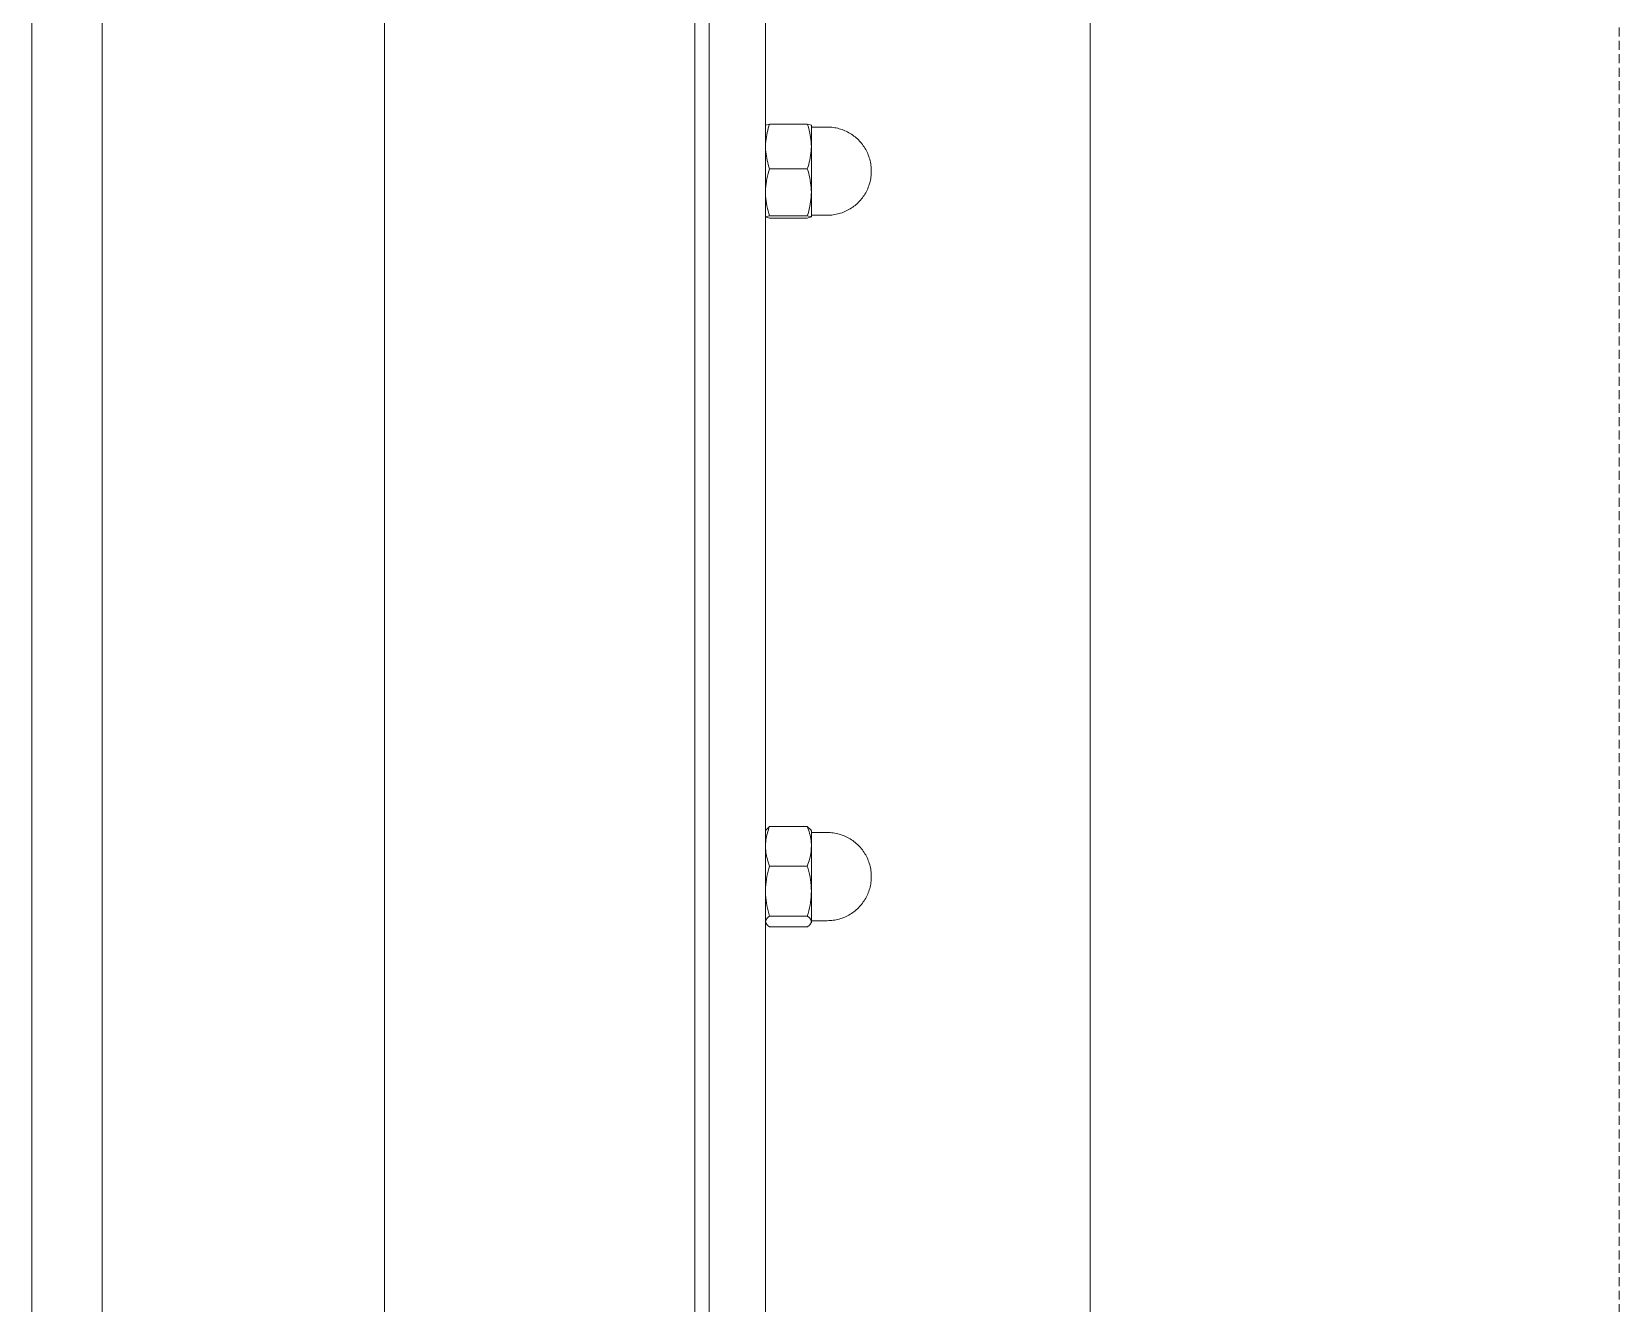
# Model space of a CAD drawing. Header units: millimetres. Extents: x -152 to 4236, y -557 to 2576.
# Drawn here: x 1845.3 to 2070.3, y 1006.5 to 1186.8 of the extents above; entities that cross this region are included whole.
import ezdxf

# ---------------------------------------------------------------- set-up
doc = ezdxf.new("R2010")
doc.units = ezdxf.units.MM
doc.linetypes.add('HIDDEN', pattern=[1.905, 1.27, -0.635])
doc.layers.add('ZANO_R', color=7, linetype='Continuous', lineweight=0)
doc.layers.add('ZANO_R_przerywana', color=7, linetype='HIDDEN', lineweight=0)

msp = doc.modelspace()

# ---------------------------------------------------------------- linework, layer by layer
at = {"layer": 'ZANO_R'}
for p, q in [((1845.3, 1286.99), (1845.3, 846.99)), ((1855.3, 846.99), (1855.3, 1286.99)), ((1939.3, 1286.99), (1939.3, 846.99)), ((1895.3, 1281.99), (1895.3, 851.99)), ((1941.3, 851.99), (1941.3, 1281.99)), ((1949.3, 1281.99), (1949.3, 851.99)), ((1995.3, 851.99), (1995.3, 1281.99)), ((1949.3, 1173.49), (1949.31, 1173.5)), ((1949.3, 1173.49), (1949.31, 1173.5)), ((1949.31, 1173.5), (1949.88, 1173.65)), ((1949.47, 1172.16), (1949.54, 1172.46)), ((1949.54, 1172.46), (1949.61, 1172.76)), ((1949.61, 1172.76), (1949.69, 1173.06)), ((1949.69, 1173.06), (1949.78, 1173.36)), ((1949.78, 1173.36), (1949.88, 1173.65)), ((1949.88, 1173.65), (1955.22, 1173.65)), ((1955.22, 1173.65), (1955.33, 1173.35)), ((1955.8, 1173.5), (1955.22, 1173.65)), ((1955.33, 1173.35), (1955.42, 1173.04)), ((1955.42, 1173.04), (1955.51, 1172.73)), ((1955.51, 1172.73), (1955.58, 1172.41)), ((1955.58, 1172.41), (1955.65, 1172.09)), ((1955.8, 1173.5), (1955.8, 1173.49)), ((1955.8, 1170.52), (1955.8, 1173.49)), ((1955.81, 1173.36), (1955.81, 1173.35)), ((1955.81, 1173.35), (1955.81, 1173.35)), ((1955.81, 1173.35), (1955.81, 1173.34)), ((1955.81, 1173.34), (1955.81, 1173.34)), ((1955.81, 1173.34), (1955.81, 1173.34)), ((1955.81, 1173.34), (1955.81, 1173.33)), ((1955.81, 1173.33), (1955.81, 1173.33)), ((1955.81, 1173.33), (1955.81, 1173.32)), ((1955.81, 1173.32), (1955.81, 1173.32)), ((1955.81, 1173.32), (1955.81, 1173.32)), ((1955.81, 1173.32), (1955.82, 1173.31)), ((1955.82, 1173.31), (1955.82, 1173.31)), ((1955.82, 1173.31), (1955.82, 1173.3)), ((1955.82, 1173.3), (1955.82, 1173.3)), ((1955.82, 1173.3), (1955.82, 1173.3)), ((1955.82, 1173.3), (1955.83, 1173.29)), ((1955.83, 1173.29), (1955.83, 1173.29)), ((1955.83, 1173.29), (1955.83, 1173.29)), ((1955.83, 1173.29), (1955.83, 1173.28)), ((1955.83, 1173.28), (1955.84, 1173.28)), ((1955.84, 1173.28), (1955.84, 1173.28)), ((1955.84, 1173.28), (1955.84, 1173.27)), ((1955.84, 1173.27), (1955.84, 1173.27)), ((1955.84, 1173.27), (1955.85, 1173.27)), ((1955.85, 1173.27), (1955.85, 1173.27)), ((1955.85, 1173.27), (1955.85, 1173.26)), ((1955.85, 1173.26), (1955.86, 1173.26)), ((1955.86, 1173.26), (1955.86, 1173.26)), ((1955.86, 1173.26), (1955.87, 1173.26)), ((1955.87, 1173.26), (1955.87, 1173.26)), ((1955.87, 1173.26), (1955.87, 1173.25)), ((1955.87, 1173.25), (1955.88, 1173.25)), ((1955.88, 1173.25), (1955.88, 1173.25)), ((1955.88, 1173.25), (1955.88, 1173.25)), ((1955.88, 1173.25), (1955.89, 1173.25)), ((1955.89, 1173.25), (1955.89, 1173.25)), ((1955.89, 1173.25), (1955.9, 1173.25)), ((1955.9, 1173.25), (1955.9, 1173.24)), ((1955.9, 1173.24), (1955.9, 1173.24)), ((1955.9, 1173.24), (1955.91, 1173.24)), ((1955.91, 1173.24), (1955.91, 1173.24)), ((1955.91, 1173.24), (1955.92, 1173.24)), ((1955.92, 1173.24), (1958.05, 1173.24)), ((1955.92, 1173.24), (1955.92, 1173.24)), ((1955.92, 1173.24), (1955.92, 1173.24)), ((1958.05, 1173.24), (1958.27, 1173.24)), ((1958.27, 1173.24), (1958.48, 1173.23)), ((1958.48, 1173.23), (1958.69, 1173.21)), ((1958.69, 1173.21), (1958.91, 1173.18)), ((1958.91, 1173.18), (1959.12, 1173.15)), ((1959.12, 1173.15), (1959.33, 1173.11)), ((1959.33, 1173.11), (1959.53, 1173.06)), ((1959.53, 1173.06), (1959.74, 1173.01)), ((1959.74, 1173.01), (1959.95, 1172.95)), ((1959.95, 1172.95), (1960.15, 1172.88)), ((1960.15, 1172.88), (1960.35, 1172.81)), ((1960.35, 1172.81), (1960.54, 1172.72)), ((1960.54, 1172.72), (1960.74, 1172.64)), ((1960.74, 1172.64), (1960.93, 1172.54)), ((1960.93, 1172.54), (1961.12, 1172.44)), ((1961.12, 1172.44), (1961.3, 1172.33)), ((1961.3, 1172.33), (1961.48, 1172.22)), ((1949.31, 1170.62), (1949.32, 1170.93)), ((1949.32, 1170.03), (1949.31, 1170.34)), ((1949.32, 1170.93), (1949.34, 1171.24)), ((1949.35, 1169.72), (1949.32, 1170.03)), ((1949.34, 1171.24), (1949.38, 1171.55)), ((1949.38, 1171.55), (1949.42, 1171.85)), ((1949.42, 1171.85), (1949.47, 1172.16)), ((1955.65, 1172.09), (1955.7, 1171.78)), ((1955.7, 1171.78), (1955.74, 1171.46)), ((1955.74, 1171.46), (1955.77, 1171.13)), ((1955.77, 1171.13), (1955.79, 1170.81)), ((1955.79, 1170.17), (1955.77, 1169.84)), ((1955.79, 1170.81), (1955.8, 1170.49)), ((1955.8, 1170.49), (1955.79, 1170.17)), ((1955.8, 1164.1), (1955.8, 1170.35)), ((1961.48, 1172.22), (1961.66, 1172.1)), ((1961.66, 1172.1), (1961.83, 1171.97)), ((1961.83, 1171.97), (1962, 1171.84)), ((1962, 1171.84), (1962.16, 1171.7)), ((1962.16, 1171.7), (1962.32, 1171.56)), ((1962.32, 1171.56), (1962.47, 1171.41)), ((1962.47, 1171.41), (1962.62, 1171.26)), ((1962.62, 1171.26), (1962.77, 1171.1)), ((1962.77, 1171.1), (1962.9, 1170.94)), ((1962.9, 1170.94), (1963.03, 1170.77)), ((1963.03, 1170.77), (1963.16, 1170.6)), ((1963.16, 1170.6), (1963.28, 1170.42)), ((1963.28, 1170.42), (1963.39, 1170.24)), ((1963.39, 1170.24), (1963.5, 1170.06)), ((1963.5, 1170.06), (1963.6, 1169.87)), ((1949.38, 1169.42), (1949.35, 1169.72)), ((1949.42, 1169.11), (1949.38, 1169.42)), ((1949.48, 1168.81), (1949.42, 1169.11)), ((1949.54, 1168.51), (1949.48, 1168.81)), ((1949.61, 1168.21), (1949.54, 1168.51)), ((1949.69, 1167.91), (1949.61, 1168.21)), ((1949.78, 1167.62), (1949.69, 1167.91)), ((1955.42, 1167.94), (1955.33, 1167.63)), ((1955.51, 1168.25), (1955.42, 1167.94)), ((1955.58, 1168.57), (1955.51, 1168.25)), ((1955.65, 1168.88), (1955.58, 1168.57)), ((1955.7, 1169.2), (1955.65, 1168.88)), ((1955.74, 1169.52), (1955.7, 1169.2)), ((1955.77, 1169.84), (1955.74, 1169.52)), ((1963.6, 1169.87), (1963.7, 1169.68)), ((1963.7, 1169.68), (1963.79, 1169.48)), ((1963.79, 1169.48), (1963.87, 1169.28)), ((1963.87, 1169.28), (1963.94, 1169.08)), ((1963.94, 1169.08), (1964.01, 1168.88)), ((1964.01, 1168.88), (1964.07, 1168.68)), ((1964.07, 1168.68), (1964.13, 1168.47)), ((1964.13, 1168.47), (1964.17, 1168.26)), ((1964.17, 1168.26), (1964.21, 1168.05)), ((1964.21, 1168.05), (1964.25, 1167.84)), ((1964.25, 1167.84), (1964.27, 1167.63)), ((1949.39, 1165.23), (1949.45, 1165.58)), ((1949.45, 1165.58), (1949.51, 1165.94)), ((1949.51, 1165.94), (1949.59, 1166.29)), ((1949.59, 1166.29), (1949.67, 1166.64)), ((1949.67, 1166.64), (1949.77, 1166.98)), ((1949.77, 1166.98), (1949.88, 1167.33)), ((1949.88, 1167.33), (1949.78, 1167.62)), ((1955.22, 1167.33), (1949.88, 1167.33)), ((1955.33, 1167.63), (1955.22, 1167.33)), ((1955.22, 1167.33), (1955.33, 1167)), ((1955.33, 1167), (1955.42, 1166.68)), ((1955.42, 1166.68), (1955.51, 1166.35)), ((1955.51, 1166.35), (1955.58, 1166.02)), ((1955.58, 1166.02), (1955.65, 1165.68)), ((1955.65, 1165.68), (1955.7, 1165.35)), ((1964.13, 1165.51), (1964.07, 1165.31)), ((1964.17, 1165.72), (1964.13, 1165.51)), ((1964.21, 1165.93), (1964.17, 1165.72)), ((1964.25, 1166.14), (1964.21, 1165.93)), ((1964.27, 1166.35), (1964.25, 1166.14)), ((1964.27, 1167.63), (1964.29, 1167.42)), ((1964.29, 1166.57), (1964.27, 1166.35)), ((1964.29, 1167.42), (1964.3, 1167.21)), ((1964.3, 1166.78), (1964.29, 1166.57)), ((1964.3, 1167.21), (1964.3, 1166.99)), ((1964.3, 1166.99), (1964.3, 1166.78)), ((1949.31, 1164.15), (1949.32, 1164.51)), ((1949.32, 1163.48), (1949.31, 1163.84)), ((1949.32, 1164.51), (1949.35, 1164.87)), ((1949.35, 1163.12), (1949.32, 1163.48)), ((1949.35, 1164.87), (1949.39, 1165.23)), ((1955.7, 1165.35), (1955.74, 1165.01)), ((1955.74, 1165.01), (1955.77, 1164.67)), ((1955.77, 1163.32), (1955.74, 1162.98)), ((1955.77, 1164.67), (1955.79, 1164.33)), ((1955.79, 1163.66), (1955.77, 1163.32)), ((1955.79, 1164.33), (1955.8, 1164)), ((1955.8, 1164), (1955.79, 1163.66)), ((1955.8, 1160.5), (1955.8, 1163.85)), ((1963.16, 1163.39), (1963.03, 1163.22)), ((1963.28, 1163.56), (1963.16, 1163.39)), ((1963.39, 1163.74), (1963.28, 1163.56)), ((1963.5, 1163.93), (1963.39, 1163.74)), ((1963.6, 1164.12), (1963.5, 1163.93)), ((1963.7, 1164.31), (1963.6, 1164.12)), ((1963.79, 1164.5), (1963.7, 1164.31)), ((1963.87, 1164.7), (1963.79, 1164.5)), ((1963.94, 1164.9), (1963.87, 1164.7)), ((1964.01, 1165.1), (1963.94, 1164.9)), ((1964.07, 1165.31), (1964.01, 1165.1)), ((1949.39, 1162.76), (1949.35, 1163.12)), ((1949.45, 1162.41), (1949.39, 1162.76)), ((1949.51, 1162.05), (1949.45, 1162.41)), ((1949.59, 1161.7), (1949.51, 1162.05)), ((1949.67, 1161.35), (1949.59, 1161.7)), ((1949.77, 1161.01), (1949.67, 1161.35)), ((1949.88, 1160.67), (1949.77, 1161.01)), ((1955.42, 1161.31), (1955.33, 1160.99)), ((1955.51, 1161.64), (1955.42, 1161.31)), ((1955.58, 1161.97), (1955.51, 1161.64)), ((1955.65, 1162.31), (1955.58, 1161.97)), ((1955.7, 1162.64), (1955.65, 1162.31)), ((1955.74, 1162.98), (1955.7, 1162.64)), ((1959.95, 1161.03), (1959.74, 1160.97)), ((1960.15, 1161.1), (1959.95, 1161.03)), ((1960.35, 1161.18), (1960.15, 1161.1)), ((1960.54, 1161.26), (1960.35, 1161.18)), ((1960.74, 1161.35), (1960.54, 1161.26)), ((1960.93, 1161.44), (1960.74, 1161.35)), ((1961.12, 1161.54), (1960.93, 1161.44)), ((1961.3, 1161.65), (1961.12, 1161.54)), ((1961.48, 1161.77), (1961.3, 1161.65)), ((1961.66, 1161.89), (1961.48, 1161.77)), ((1961.83, 1162.01), (1961.66, 1161.89)), ((1962, 1162.14), (1961.83, 1162.01)), ((1962.16, 1162.28), (1962, 1162.14)), ((1962.32, 1162.42), (1962.16, 1162.28)), ((1962.47, 1162.57), (1962.32, 1162.42)), ((1962.62, 1162.73), (1962.47, 1162.57)), ((1962.77, 1162.88), (1962.62, 1162.73)), ((1962.9, 1163.05), (1962.77, 1162.88)), ((1963.03, 1163.22), (1962.9, 1163.05)), ((1949.3, 1160.5), (1949.88, 1160.67)), ((1949.88, 1160.33), (1949.3, 1160.5)), ((1949.31, 1160.49), (1949.3, 1160.49)), ((1949.88, 1160.67), (1955.22, 1160.67)), ((1949.88, 1160.33), (1955.22, 1160.33)), ((1955.33, 1160.99), (1955.22, 1160.67)), ((1955.22, 1160.67), (1955.8, 1160.5)), ((1955.8, 1160.5), (1955.22, 1160.33)), ((1955.82, 1160.67), (1955.81, 1160.67)), ((1955.81, 1160.67), (1955.81, 1160.66)), ((1955.81, 1160.66), (1955.81, 1160.66)), ((1955.81, 1160.66), (1955.81, 1160.66)), ((1955.81, 1160.66), (1955.81, 1160.65)), ((1955.81, 1160.65), (1955.81, 1160.65)), ((1955.81, 1160.65), (1955.81, 1160.64)), ((1955.81, 1160.64), (1955.81, 1160.64)), ((1955.81, 1160.64), (1955.81, 1160.64)), ((1955.83, 1160.69), (1955.82, 1160.69)), ((1955.82, 1160.69), (1955.82, 1160.68)), ((1955.82, 1160.68), (1955.82, 1160.68)), ((1955.82, 1160.68), (1955.82, 1160.68)), ((1955.82, 1160.68), (1955.82, 1160.67)), ((1955.84, 1160.7), (1955.83, 1160.7)), ((1955.83, 1160.7), (1955.83, 1160.7)), ((1955.83, 1160.7), (1955.83, 1160.69)), ((1955.83, 1160.69), (1955.83, 1160.69)), ((1955.85, 1160.71), (1955.84, 1160.71)), ((1955.84, 1160.71), (1955.84, 1160.71)), ((1955.84, 1160.71), (1955.84, 1160.71)), ((1955.84, 1160.71), (1955.84, 1160.7)), ((1955.86, 1160.72), (1955.85, 1160.72)), ((1955.85, 1160.72), (1955.85, 1160.72)), ((1955.85, 1160.72), (1955.85, 1160.71)), ((1955.87, 1160.73), (1955.86, 1160.73)), ((1955.86, 1160.73), (1955.86, 1160.72)), ((1955.86, 1160.72), (1955.86, 1160.72)), ((1955.88, 1160.73), (1955.87, 1160.73)), ((1955.87, 1160.73), (1955.87, 1160.73)), ((1955.87, 1160.73), (1955.87, 1160.73)), ((1955.89, 1160.74), (1955.88, 1160.74)), ((1955.88, 1160.74), (1955.88, 1160.73)), ((1955.88, 1160.73), (1955.88, 1160.73)), ((1955.9, 1160.74), (1955.89, 1160.74)), ((1955.89, 1160.74), (1955.89, 1160.74)), ((1955.91, 1160.74), (1955.9, 1160.74)), ((1955.9, 1160.74), (1955.9, 1160.74)), ((1955.9, 1160.74), (1955.9, 1160.74)), ((1955.92, 1160.74), (1955.91, 1160.74)), ((1955.91, 1160.74), (1955.91, 1160.74)), ((1955.92, 1160.74), (1955.92, 1160.74)), ((1955.92, 1160.74), (1955.92, 1160.74)), ((1958.05, 1160.74), (1955.92, 1160.74)), ((1958.27, 1160.75), (1958.05, 1160.74)), ((1958.48, 1160.76), (1958.27, 1160.75)), ((1958.69, 1160.77), (1958.48, 1160.76)), ((1958.91, 1160.8), (1958.69, 1160.77)), ((1959.12, 1160.83), (1958.91, 1160.8)), ((1959.33, 1160.87), (1959.12, 1160.83)), ((1959.53, 1160.92), (1959.33, 1160.87)), ((1959.74, 1160.97), (1959.53, 1160.92)), ((1949.3, 1073.49), (1949.38, 1073.63)), ((1949.38, 1073.63), (1949.88, 1074.11)), ((1949.57, 1073.16), (1949.63, 1073.4)), ((1949.63, 1073.4), (1949.71, 1073.64)), ((1949.71, 1073.64), (1949.79, 1073.88)), ((1949.79, 1073.88), (1949.88, 1074.11)), ((1949.88, 1074.11), (1955.22, 1074.11)), ((1955.22, 1074.11), (1955.32, 1073.87)), ((1955.73, 1073.63), (1955.22, 1074.11)), ((1955.32, 1073.87), (1955.41, 1073.62)), ((1955.41, 1073.62), (1955.49, 1073.37)), ((1955.49, 1073.37), (1955.56, 1073.12)), ((1955.73, 1073.63), (1955.8, 1073.49)), ((1955.8, 1071.4), (1955.8, 1073.49)), ((1955.81, 1073.35), (1955.81, 1073.34)), ((1955.81, 1073.34), (1955.81, 1073.34)), ((1955.81, 1073.34), (1955.81, 1073.34)), ((1955.81, 1073.34), (1955.81, 1073.33)), ((1955.81, 1073.33), (1955.81, 1073.33)), ((1955.81, 1073.33), (1955.81, 1073.32)), ((1955.81, 1073.32), (1955.81, 1073.32)), ((1955.81, 1073.32), (1955.81, 1073.32)), ((1955.81, 1073.32), (1955.82, 1073.31)), ((1955.82, 1073.31), (1955.82, 1073.31)), ((1955.82, 1073.31), (1955.82, 1073.31)), ((1955.82, 1073.31), (1955.82, 1073.3)), ((1955.82, 1073.3), (1955.82, 1073.3)), ((1955.82, 1073.3), (1955.82, 1073.3)), ((1955.82, 1073.3), (1955.83, 1073.29)), ((1955.83, 1073.29), (1955.83, 1073.29)), ((1955.83, 1073.29), (1955.83, 1073.29)), ((1955.83, 1073.29), (1955.83, 1073.28)), ((1955.83, 1073.28), (1955.84, 1073.28)), ((1955.84, 1073.28), (1955.84, 1073.28)), ((1955.84, 1073.28), (1955.84, 1073.27)), ((1955.84, 1073.27), (1955.85, 1073.27)), ((1955.85, 1073.27), (1955.85, 1073.27)), ((1955.85, 1073.27), (1955.85, 1073.27)), ((1955.85, 1073.27), (1955.86, 1073.26)), ((1955.86, 1073.26), (1955.86, 1073.26)), ((1955.86, 1073.26), (1955.86, 1073.26)), ((1955.86, 1073.26), (1955.87, 1073.26)), ((1955.87, 1073.26), (1955.87, 1073.26)), ((1955.87, 1073.26), (1955.87, 1073.25)), ((1955.87, 1073.25), (1955.88, 1073.25)), ((1955.88, 1073.25), (1955.88, 1073.25)), ((1955.88, 1073.25), (1955.88, 1073.25)), ((1949.31, 1071.43), (1949.32, 1071.68)), ((1949.32, 1070.93), (1949.31, 1071.18)), ((1949.32, 1071.68), (1949.34, 1071.93)), ((1949.34, 1071.93), (1949.37, 1072.18)), ((1949.37, 1072.18), (1949.41, 1072.43)), ((1949.41, 1072.43), (1949.45, 1072.68)), ((1949.45, 1072.68), (1949.5, 1072.92)), ((1949.5, 1072.92), (1949.57, 1073.16)), ((1955.56, 1073.12), (1955.62, 1072.86)), ((1955.62, 1072.86), (1955.67, 1072.61)), ((1955.67, 1072.61), (1955.72, 1072.35)), ((1955.72, 1072.35), (1955.75, 1072.09)), ((1955.75, 1072.09), (1955.78, 1071.83)), ((1955.78, 1071.83), (1955.8, 1071.57)), ((1955.79, 1071.02), (1955.78, 1070.76)), ((1955.8, 1071.28), (1955.79, 1071.02)), ((1955.8, 1071.57), (1955.8, 1071.3)), ((1955.8, 1071.28), (1955.8, 1071.3)), ((1955.8, 1065.06), (1955.8, 1071.24)), ((1955.88, 1073.25), (1955.89, 1073.25)), ((1955.89, 1073.25), (1955.89, 1073.25)), ((1955.89, 1073.25), (1955.9, 1073.25)), ((1955.9, 1073.25), (1955.9, 1073.24)), ((1955.9, 1073.24), (1955.9, 1073.24)), ((1955.9, 1073.24), (1955.91, 1073.24)), ((1955.91, 1073.24), (1955.91, 1073.24)), ((1955.91, 1073.24), (1955.92, 1073.24)), ((1955.92, 1073.24), (1958.05, 1073.24)), ((1955.92, 1073.24), (1955.92, 1073.24)), ((1955.92, 1073.24), (1955.92, 1073.24)), ((1958.05, 1073.24), (1958.27, 1073.24)), ((1958.27, 1073.24), (1958.48, 1073.23)), ((1958.48, 1073.23), (1958.69, 1073.21)), ((1958.69, 1073.21), (1958.91, 1073.18)), ((1958.91, 1073.18), (1959.12, 1073.15)), ((1959.12, 1073.15), (1959.33, 1073.11)), ((1959.33, 1073.11), (1959.53, 1073.06)), ((1959.53, 1073.06), (1959.74, 1073.01)), ((1959.74, 1073.01), (1959.95, 1072.95)), ((1959.95, 1072.95), (1960.15, 1072.88)), ((1960.15, 1072.88), (1960.35, 1072.81)), ((1960.35, 1072.81), (1960.54, 1072.72)), ((1960.54, 1072.72), (1960.74, 1072.64)), ((1960.74, 1072.64), (1960.93, 1072.54)), ((1960.93, 1072.54), (1961.12, 1072.44)), ((1961.12, 1072.44), (1961.3, 1072.33)), ((1961.3, 1072.33), (1961.48, 1072.22)), ((1961.48, 1072.22), (1961.66, 1072.1)), ((1961.66, 1072.1), (1961.83, 1071.97)), ((1961.83, 1071.97), (1962, 1071.84)), ((1962, 1071.84), (1962.16, 1071.7)), ((1962.16, 1071.7), (1962.32, 1071.56)), ((1962.32, 1071.56), (1962.47, 1071.41)), ((1962.47, 1071.41), (1962.62, 1071.26)), ((1962.62, 1071.26), (1962.77, 1071.1)), ((1962.77, 1071.1), (1962.9, 1070.94)), ((1949.34, 1070.68), (1949.32, 1070.93)), ((1949.37, 1070.43), (1949.34, 1070.68)), ((1949.41, 1070.18), (1949.37, 1070.43)), ((1949.45, 1069.93), (1949.41, 1070.18)), ((1949.5, 1069.69), (1949.45, 1069.93)), ((1949.57, 1069.44), (1949.5, 1069.69)), ((1949.63, 1069.2), (1949.57, 1069.44)), ((1949.71, 1068.96), (1949.63, 1069.2)), ((1949.79, 1068.73), (1949.71, 1068.96)), ((1955.41, 1068.98), (1955.32, 1068.74)), ((1955.48, 1069.23), (1955.41, 1068.98)), ((1955.55, 1069.48), (1955.48, 1069.23)), ((1955.62, 1069.73), (1955.55, 1069.48)), ((1955.67, 1069.99), (1955.62, 1069.73)), ((1955.71, 1070.25), (1955.67, 1069.99)), ((1955.75, 1070.5), (1955.71, 1070.25)), ((1955.78, 1070.76), (1955.75, 1070.5)), ((1962.9, 1070.94), (1963.03, 1070.77)), ((1963.03, 1070.77), (1963.16, 1070.6)), ((1963.16, 1070.6), (1963.28, 1070.42)), ((1963.28, 1070.42), (1963.39, 1070.24)), ((1963.39, 1070.24), (1963.5, 1070.06)), ((1963.5, 1070.06), (1963.6, 1069.87)), ((1963.6, 1069.87), (1963.7, 1069.68)), ((1963.7, 1069.68), (1963.79, 1069.48)), ((1963.79, 1069.48), (1963.87, 1069.28)), ((1963.87, 1069.28), (1963.94, 1069.08)), ((1963.94, 1069.08), (1964.01, 1068.88)), ((1964.01, 1068.88), (1964.07, 1068.68)), ((1949.39, 1066.22), (1949.44, 1066.61)), ((1949.44, 1066.61), (1949.51, 1066.99)), ((1949.51, 1066.99), (1949.58, 1067.37)), ((1949.58, 1067.37), (1949.67, 1067.75)), ((1949.67, 1067.75), (1949.77, 1068.12)), ((1949.77, 1068.12), (1949.88, 1068.49)), ((1949.88, 1068.49), (1949.79, 1068.73)), ((1955.22, 1068.49), (1949.88, 1068.49)), ((1955.32, 1068.74), (1955.22, 1068.49)), ((1955.22, 1068.49), (1955.34, 1068.11)), ((1955.34, 1068.11), (1955.44, 1067.72)), ((1955.44, 1067.72), (1955.54, 1067.33)), ((1955.54, 1067.33), (1955.61, 1066.93)), ((1955.61, 1066.93), (1955.68, 1066.54)), ((1955.68, 1066.54), (1955.73, 1066.14)), ((1964.07, 1068.68), (1964.13, 1068.47)), ((1964.13, 1068.47), (1964.17, 1068.26)), ((1964.17, 1068.26), (1964.21, 1068.05)), ((1964.21, 1068.05), (1964.25, 1067.84)), ((1964.25, 1067.84), (1964.27, 1067.63)), ((1964.27, 1067.63), (1964.29, 1067.42)), ((1964.29, 1066.57), (1964.27, 1066.35)), ((1964.29, 1067.42), (1964.3, 1067.21)), ((1964.3, 1066.78), (1964.29, 1066.57)), ((1964.3, 1067.21), (1964.3, 1066.99)), ((1964.3, 1066.99), (1964.3, 1066.78)), ((1949.31, 1065.06), (1949.32, 1065.45)), ((1949.32, 1064.42), (1949.31, 1064.8)), ((1949.32, 1065.45), (1949.35, 1065.83)), ((1949.35, 1064.03), (1949.32, 1064.42)), ((1949.35, 1065.83), (1949.39, 1066.22)), ((1955.73, 1066.14), (1955.77, 1065.74)), ((1955.77, 1065.74), (1955.79, 1065.34)), ((1955.79, 1064.53), (1955.77, 1064.13)), ((1955.79, 1065.34), (1955.8, 1064.93)), ((1955.8, 1064.93), (1955.79, 1064.53)), ((1955.8, 1060.65), (1955.8, 1064.85)), ((1963.7, 1064.31), (1963.6, 1064.12)), ((1963.79, 1064.5), (1963.7, 1064.31)), ((1963.87, 1064.7), (1963.79, 1064.5)), ((1963.94, 1064.9), (1963.87, 1064.7)), ((1964.01, 1065.1), (1963.94, 1064.9)), ((1964.07, 1065.31), (1964.01, 1065.1)), ((1964.13, 1065.51), (1964.07, 1065.31)), ((1964.17, 1065.72), (1964.13, 1065.51)), ((1964.21, 1065.93), (1964.17, 1065.72)), ((1964.25, 1066.14), (1964.21, 1065.93)), ((1964.27, 1066.35), (1964.25, 1066.14)), ((1949.39, 1063.64), (1949.35, 1064.03)), ((1949.44, 1063.26), (1949.39, 1063.64)), ((1949.51, 1062.88), (1949.44, 1063.26)), ((1949.58, 1062.5), (1949.51, 1062.88)), ((1949.67, 1062.12), (1949.58, 1062.5)), ((1949.77, 1061.75), (1949.67, 1062.12)), ((1955.44, 1062.15), (1955.34, 1061.76)), ((1955.54, 1062.54), (1955.44, 1062.15)), ((1955.61, 1062.93), (1955.54, 1062.54)), ((1955.68, 1063.33), (1955.61, 1062.93)), ((1955.73, 1063.73), (1955.68, 1063.33)), ((1955.77, 1064.13), (1955.73, 1063.73)), ((1961.83, 1062.01), (1961.66, 1061.89)), ((1962, 1062.14), (1961.83, 1062.01)), ((1962.16, 1062.28), (1962, 1062.14)), ((1962.32, 1062.42), (1962.16, 1062.28)), ((1962.47, 1062.57), (1962.32, 1062.42)), ((1962.62, 1062.73), (1962.47, 1062.57)), ((1962.77, 1062.88), (1962.62, 1062.73)), ((1962.9, 1063.05), (1962.77, 1062.88)), ((1963.03, 1063.22), (1962.9, 1063.05)), ((1963.16, 1063.39), (1963.03, 1063.22)), ((1963.28, 1063.56), (1963.16, 1063.39)), ((1963.39, 1063.74), (1963.28, 1063.56)), ((1963.5, 1063.93), (1963.39, 1063.74)), ((1963.6, 1064.12), (1963.5, 1063.93)), ((1949.3, 1060.62), (1949.31, 1060.66)), ((1949.31, 1060.59), (1949.3, 1060.62)), ((1949.37, 1060.39), (1949.3, 1060.49)), ((1949.31, 1060.66), (1949.32, 1060.69)), ((1949.32, 1060.55), (1949.31, 1060.59)), ((1949.32, 1060.69), (1949.33, 1060.73)), ((1949.33, 1060.52), (1949.32, 1060.55)), ((1949.33, 1060.73), (1949.34, 1060.76)), ((1949.34, 1060.48), (1949.33, 1060.52)), ((1949.34, 1060.76), (1949.36, 1060.8)), ((1949.36, 1060.45), (1949.34, 1060.48)), ((1949.36, 1060.8), (1949.37, 1060.83)), ((1949.37, 1060.42), (1949.36, 1060.45)), ((1949.37, 1060.83), (1949.38, 1060.87)), ((1949.38, 1060.38), (1949.37, 1060.42)), ((1949.38, 1060.87), (1949.4, 1060.9)), ((1949.4, 1060.35), (1949.38, 1060.38)), ((1949.4, 1060.9), (1949.42, 1060.93)), ((1949.42, 1060.32), (1949.4, 1060.35)), ((1949.42, 1060.93), (1949.43, 1060.96)), ((1949.43, 1060.29), (1949.42, 1060.32)), ((1949.43, 1060.96), (1949.45, 1060.99)), ((1949.45, 1060.25), (1949.43, 1060.29)), ((1949.45, 1060.99), (1949.47, 1061.02)), ((1949.47, 1060.22), (1949.45, 1060.25)), ((1949.47, 1061.02), (1949.5, 1061.05)), ((1949.5, 1060.19), (1949.47, 1060.22)), ((1949.5, 1061.05), (1949.52, 1061.08)), ((1949.52, 1060.17), (1949.5, 1060.19)), ((1949.52, 1061.08), (1949.54, 1061.11)), ((1949.54, 1060.14), (1949.52, 1060.17)), ((1949.54, 1061.11), (1949.57, 1061.14)), ((1949.57, 1060.11), (1949.54, 1060.14)), ((1949.57, 1061.14), (1949.59, 1061.16)), ((1949.59, 1060.08), (1949.57, 1060.11)), ((1949.59, 1061.16), (1949.62, 1061.19)), ((1949.62, 1060.06), (1949.59, 1060.08)), ((1949.62, 1061.19), (1949.64, 1061.21)), ((1949.64, 1060.03), (1949.62, 1060.06)), ((1949.64, 1061.21), (1949.67, 1061.24)), ((1949.67, 1060.01), (1949.64, 1060.03)), ((1949.67, 1061.24), (1949.7, 1061.26)), ((1949.7, 1059.99), (1949.67, 1060.01)), ((1949.7, 1061.26), (1949.73, 1061.28)), ((1949.73, 1059.97), (1949.7, 1059.99)), ((1949.73, 1061.28), (1949.76, 1061.3)), ((1949.76, 1059.94), (1949.73, 1059.97)), ((1949.76, 1061.3), (1949.79, 1061.32)), ((1949.79, 1059.93), (1949.76, 1059.94)), ((1949.88, 1061.37), (1949.77, 1061.75)), ((1949.79, 1061.32), (1949.82, 1061.34)), ((1949.82, 1059.91), (1949.79, 1059.93)), ((1949.82, 1061.34), (1949.85, 1061.36)), ((1949.85, 1059.89), (1949.82, 1059.91)), ((1949.85, 1061.36), (1949.88, 1061.37)), ((1949.88, 1059.87), (1949.85, 1059.89)), ((1949.88, 1061.37), (1955.22, 1061.37)), ((1949.88, 1059.87), (1955.22, 1059.87)), ((1955.34, 1061.76), (1955.22, 1061.37)), ((1955.22, 1061.37), (1955.26, 1061.36)), ((1955.26, 1059.89), (1955.22, 1059.87)), ((1955.26, 1061.36), (1955.29, 1061.34)), ((1955.29, 1059.91), (1955.26, 1059.89)), ((1955.29, 1061.34), (1955.32, 1061.32)), ((1955.32, 1059.93), (1955.29, 1059.91)), ((1955.32, 1061.32), (1955.35, 1061.3)), ((1955.35, 1059.94), (1955.32, 1059.93)), ((1955.35, 1061.3), (1955.38, 1061.28)), ((1955.38, 1059.97), (1955.35, 1059.94)), ((1955.38, 1061.28), (1955.41, 1061.26)), ((1955.41, 1059.99), (1955.38, 1059.97)), ((1955.41, 1061.26), (1955.44, 1061.24)), ((1955.44, 1060.01), (1955.41, 1059.99)), ((1955.44, 1061.24), (1955.47, 1061.21)), ((1955.47, 1060.03), (1955.44, 1060.01)), ((1955.47, 1061.21), (1955.49, 1061.19)), ((1955.49, 1060.06), (1955.47, 1060.03)), ((1955.49, 1061.19), (1955.52, 1061.16)), ((1955.52, 1060.08), (1955.49, 1060.06)), ((1955.52, 1061.16), (1955.54, 1061.14)), ((1955.54, 1060.11), (1955.52, 1060.08)), ((1955.54, 1061.14), (1955.57, 1061.11)), ((1955.57, 1060.14), (1955.54, 1060.11)), ((1955.57, 1061.11), (1955.59, 1061.08)), ((1955.59, 1060.17), (1955.57, 1060.14)), ((1955.59, 1061.08), (1955.61, 1061.05)), ((1955.61, 1060.19), (1955.59, 1060.17)), ((1955.61, 1061.05), (1955.63, 1061.02)), ((1955.63, 1060.22), (1955.61, 1060.19)), ((1955.63, 1061.02), (1955.65, 1060.99)), ((1955.65, 1060.25), (1955.63, 1060.22)), ((1955.65, 1060.99), (1955.67, 1060.96)), ((1955.67, 1060.29), (1955.65, 1060.25)), ((1955.67, 1060.96), (1955.69, 1060.93)), ((1955.69, 1060.32), (1955.67, 1060.29)), ((1955.69, 1060.93), (1955.71, 1060.9)), ((1955.71, 1060.35), (1955.69, 1060.32)), ((1955.71, 1060.9), (1955.72, 1060.87)), ((1955.73, 1060.38), (1955.71, 1060.35)), ((1955.72, 1060.87), (1955.74, 1060.83)), ((1955.74, 1060.42), (1955.73, 1060.38)), ((1955.74, 1060.83), (1955.75, 1060.8)), ((1955.8, 1060.49), (1955.74, 1060.39)), ((1955.75, 1060.45), (1955.74, 1060.42)), ((1955.75, 1060.8), (1955.77, 1060.76)), ((1955.77, 1060.48), (1955.75, 1060.45)), ((1955.77, 1060.76), (1955.78, 1060.73)), ((1955.78, 1060.52), (1955.77, 1060.48)), ((1955.78, 1060.73), (1955.79, 1060.7)), ((1955.79, 1060.55), (1955.78, 1060.52)), ((1955.79, 1060.7), (1955.8, 1060.66)), ((1955.8, 1060.59), (1955.79, 1060.55)), ((1955.8, 1060.66), (1955.8, 1060.62)), ((1955.8, 1060.62), (1955.8, 1060.59)), ((1955.8, 1060.51), (1955.8, 1060.61)), ((1955.8, 1060.5), (1955.8, 1060.51)), ((1955.8, 1060.49), (1955.8, 1060.5)), ((1955.8, 1060.49), (1955.8, 1060.49)), ((1955.8, 1060.49), (1955.8, 1060.49)), ((1955.8, 1060.49), (1955.8, 1060.49)), ((1955.8, 1060.49), (1955.8, 1060.49)), ((1955.8, 1060.49), (1955.8, 1060.49)), ((1955.8, 1060.49), (1955.8, 1060.49)), ((1955.82, 1060.67), (1955.81, 1060.67)), ((1955.81, 1060.67), (1955.81, 1060.66)), ((1955.81, 1060.66), (1955.81, 1060.66)), ((1955.81, 1060.66), (1955.81, 1060.66)), ((1955.81, 1060.66), (1955.81, 1060.65)), ((1955.81, 1060.65), (1955.81, 1060.65)), ((1955.81, 1060.65), (1955.81, 1060.64)), ((1955.81, 1060.64), (1955.81, 1060.64)), ((1955.83, 1060.69), (1955.82, 1060.69)), ((1955.82, 1060.69), (1955.82, 1060.68)), ((1955.82, 1060.68), (1955.82, 1060.68)), ((1955.82, 1060.68), (1955.82, 1060.68)), ((1955.82, 1060.68), (1955.82, 1060.67)), ((1955.84, 1060.7), (1955.83, 1060.7)), ((1955.83, 1060.7), (1955.83, 1060.7)), ((1955.83, 1060.7), (1955.83, 1060.69)), ((1955.83, 1060.69), (1955.83, 1060.69)), ((1955.85, 1060.71), (1955.84, 1060.71)), ((1955.84, 1060.71), (1955.84, 1060.71)), ((1955.84, 1060.71), (1955.84, 1060.71)), ((1955.84, 1060.71), (1955.84, 1060.7)), ((1955.86, 1060.72), (1955.85, 1060.72)), ((1955.85, 1060.72), (1955.85, 1060.72)), ((1955.85, 1060.72), (1955.85, 1060.71)), ((1955.87, 1060.73), (1955.86, 1060.72)), ((1955.86, 1060.72), (1955.86, 1060.72)), ((1955.88, 1060.73), (1955.87, 1060.73)), ((1955.87, 1060.73), (1955.87, 1060.73)), ((1955.87, 1060.73), (1955.87, 1060.73)), ((1955.89, 1060.74), (1955.88, 1060.73)), ((1955.88, 1060.73), (1955.88, 1060.73)), ((1955.88, 1060.73), (1955.88, 1060.73)), ((1955.9, 1060.74), (1955.89, 1060.74)), ((1955.89, 1060.74), (1955.89, 1060.74)), ((1955.91, 1060.74), (1955.9, 1060.74)), ((1955.9, 1060.74), (1955.9, 1060.74)), ((1955.9, 1060.74), (1955.9, 1060.74)), ((1955.92, 1060.74), (1955.91, 1060.74)), ((1955.91, 1060.74), (1955.91, 1060.74)), ((1955.92, 1060.74), (1955.92, 1060.74)), ((1955.92, 1060.74), (1955.92, 1060.74)), ((1958.05, 1060.74), (1955.92, 1060.74)), ((1958.27, 1060.75), (1958.05, 1060.74)), ((1958.48, 1060.76), (1958.27, 1060.75)), ((1958.69, 1060.77), (1958.48, 1060.76)), ((1958.91, 1060.8), (1958.69, 1060.77)), ((1959.12, 1060.83), (1958.91, 1060.8)), ((1959.33, 1060.87), (1959.12, 1060.83)), ((1959.53, 1060.92), (1959.33, 1060.87)), ((1959.74, 1060.97), (1959.53, 1060.92)), ((1959.95, 1061.03), (1959.74, 1060.97)), ((1960.15, 1061.1), (1959.95, 1061.03)), ((1960.35, 1061.18), (1960.15, 1061.1)), ((1960.54, 1061.26), (1960.35, 1061.18)), ((1960.74, 1061.35), (1960.54, 1061.26)), ((1960.93, 1061.44), (1960.74, 1061.35)), ((1961.12, 1061.54), (1960.93, 1061.44)), ((1961.3, 1061.65), (1961.12, 1061.54)), ((1961.48, 1061.77), (1961.3, 1061.65)), ((1961.66, 1061.89), (1961.48, 1061.77))]:
    msp.add_line(p, q, dxfattribs=at)
at = {"layer": 'ZANO_R_przerywana'}
msp.add_line((2070.3, 766.99), (2070.3, 1366.99), dxfattribs=at)

doc.saveas('drawing.dxf')
